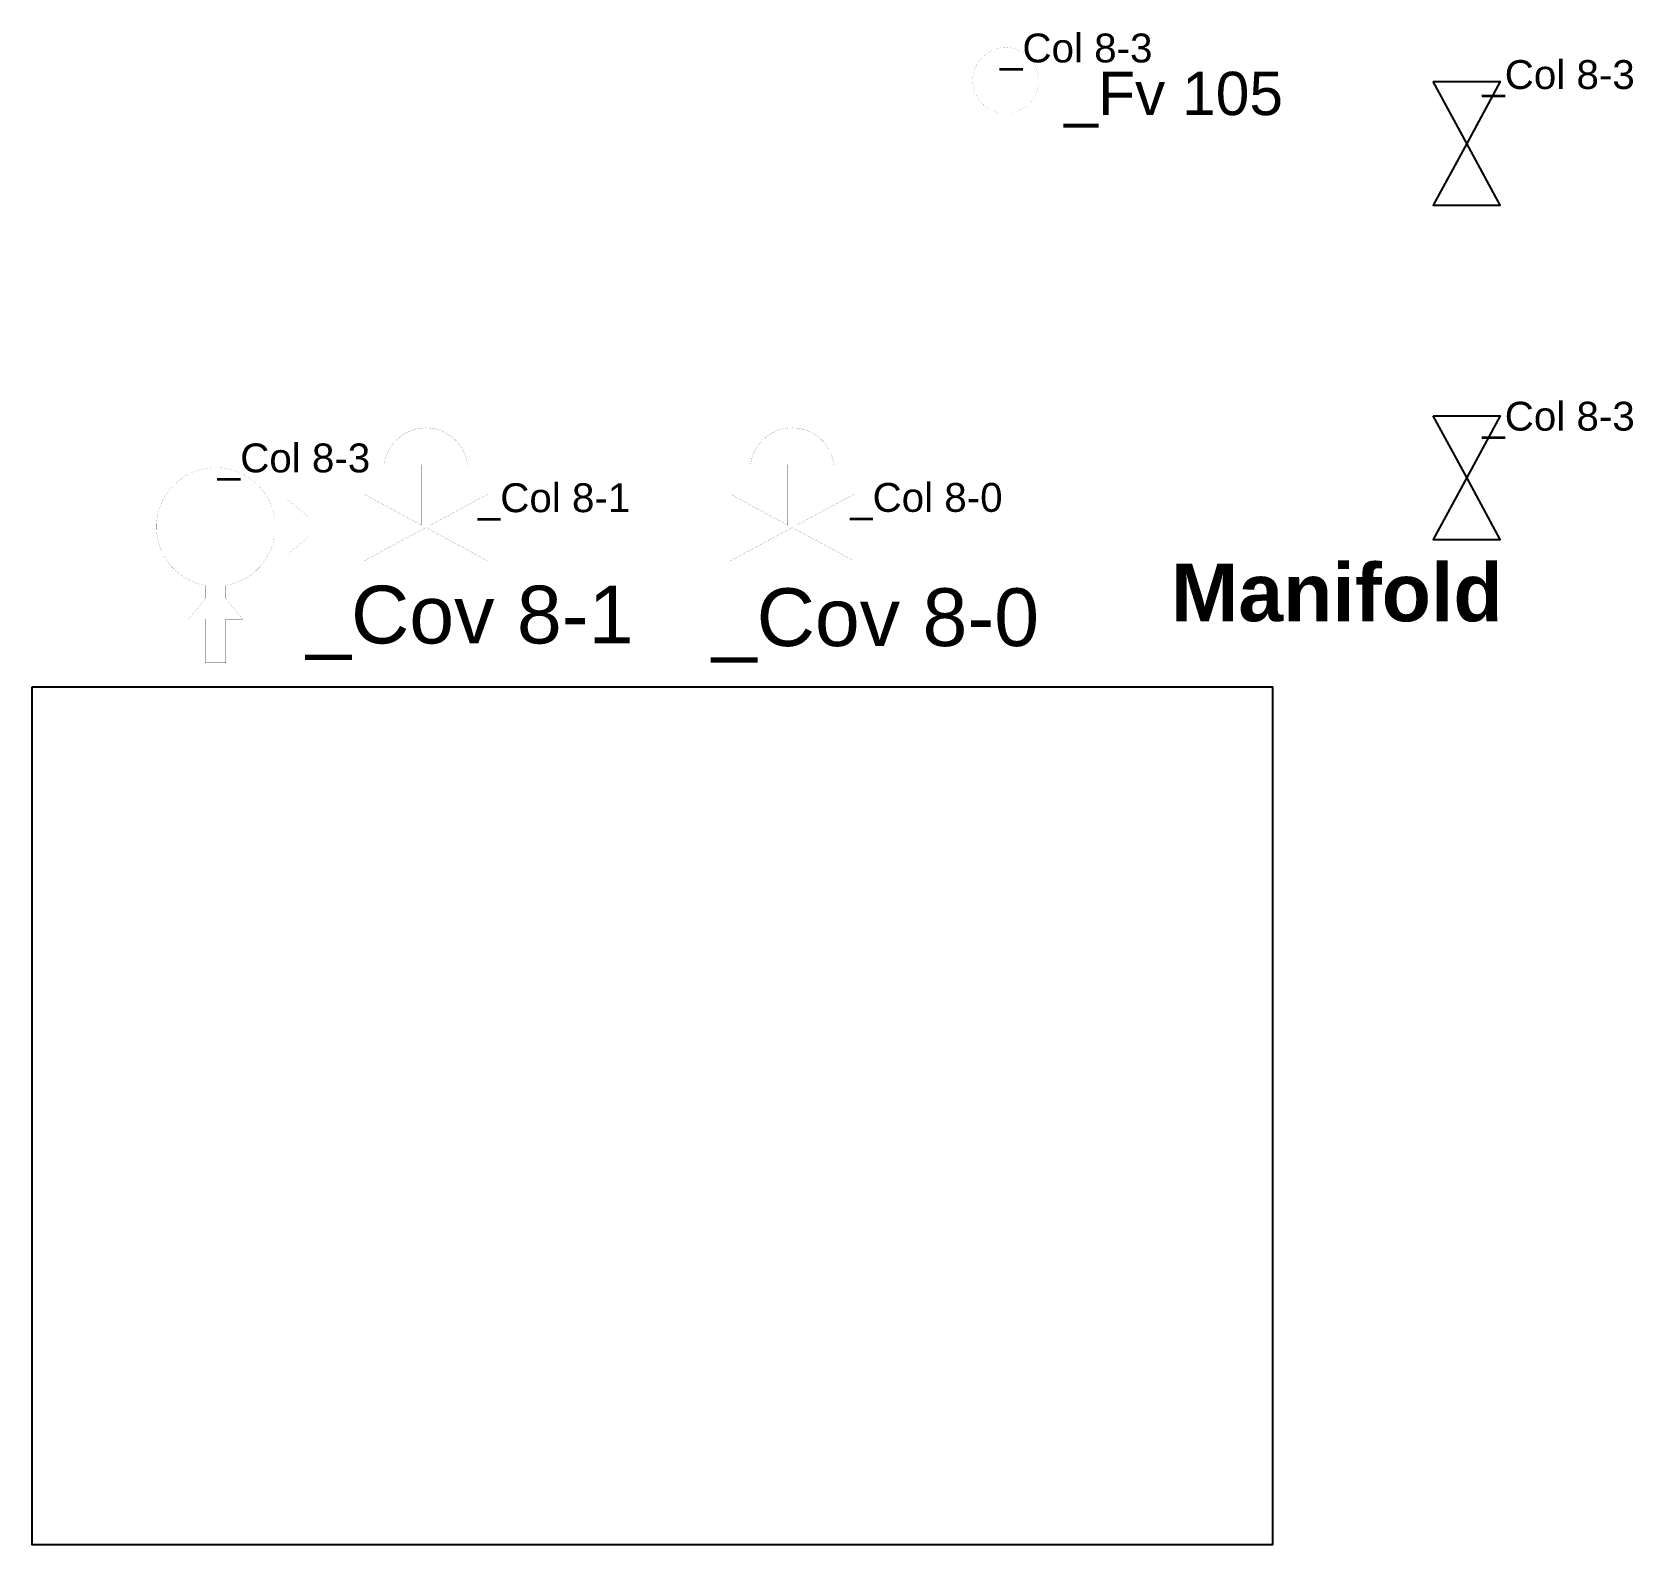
# Model space of a CAD drawing. Extents: x 81316 to 86860, y -1492 to 3747.
import ezdxf

# ---------------------------------------------------------------- set-up
doc = ezdxf.new("R2010")
doc.units = 0
doc.header["$MEASUREMENT"] = 0
for name, color, linetype in [('Omriss tanker', 20, 'CONTINUOUS'), ('Suction PS', 131, 'CONTINUOUS'), ('Symboler', 42, 'CONTINUOUS'), ('TEKST', 7, 'CONTINUOUS')]:
    doc.layers.add(name, color=color, linetype=linetype)
doc.styles.add('ARIAL', font='ARIAL.TTF', dxfattribs={"height": 12})
doc.styles.add('ARIAL BOLD', font='ARIALBD.TTF')

msp = doc.modelspace()

# ---------------------------------------------------------------- linework, layer by layer
at = {"layer": 'Omriss tanker', "linetype": 'Continuous'}
msp.add_lwpolyline([(81315.6, 1479.2), (85611.1, 1479.2), (85611.1, -1492.4), (81315.6, -1492.4)], close=True, dxfattribs=at)
at = {"layer": 'Suction PS', "linetype": 'Continuous', "const_width": 0.3}
for points in [[(82894.7, 2030.7), (83489.1, 2030.7), (83489.1, 2774.5), (84677.7, 2774.5), (84677.7, 3169.5), (84677.7, 2774.5), (86283.7, 2774.5), (86283.7, 3147), (86283.7, 2417.8), (86283.7, 2774.5), (83489.1, 2774.5), (83489.1, 2030.7), (83733, 2030.7), (83489.1, 2030.7)], [(82318.5, 2032.3), (82464.3, 2032.3)], [(84163.4, 2030.7), (84933, 2030.7), (84933, 989.1), (84933, 2030.7)], [(81951.6, 1562.4), (81951.6, -938), (81551.6, -1338), (81951.6, -938), (82351.6, -1338), (81951.6, -938)]]:
    msp.add_lwpolyline(points, close=True, dxfattribs=at)
at = {"layer": 'Symboler', "linetype": 'Continuous'}
for points, const_width in [([(84664.5, 3169.5), (84710.6, 3169.5), (84710.6, 3466.8, 9.824838), (84664.5, 3466.8)], 0.21), ([(82318.5, 1997), (82318.5, 2067.6), (82272.1, 2067.6), (82201.3, 2126.7), (82201.3, 2067.6), (82154.9, 2067.6, 1.926208), (81916.4, 1830.2), (81916.4, 1784.8), (81857.3, 1714), (81916.4, 1714), (81916.4, 1562.4), (81986.9, 1562.4), (81986.9, 1713.4), (82045.4, 1713.4), (81986.9, 1784.3), (81986.9, 1830, 0.315826), (82154.9, 1997), (82200.7, 1997), (82200.7, 1938.5), (82271.6, 1997)], 0.3)]:
    msp.add_lwpolyline(points, format="xyb", close=True, dxfattribs=dict(at, const_width=const_width))
at = {"layer": 'Symboler', "color": 42, "linetype": 'Continuous'}
for points in [[(86168.2, 3575.2), (86399.3, 3575.2), (86283.7, 3361.1), (86168.2, 3147), (86399.3, 3147), (86283.7, 3361.1)], [(86168.2, 2417.8), (86399.3, 2417.8), (86283.7, 2203.7), (86168.2, 1989.6), (86399.3, 1989.6), (86283.7, 2203.7)]]:
    msp.add_lwpolyline(points, close=True, dxfattribs=at)
for points in [[(82664.4, 2038.8, 0.402, 0.402, 0), (82664.4, 2248.3, 0.402, 0.402, 0), (82535.3, 2248.3, 0.402, 0.402, -0.884677), (82823.7, 2248.3, 0.402, 0.402, 0), (82694.6, 2248.3, 0.402, 0.402, 0), (82694.6, 2038.8, 0.402, 0.402, 0), (82894.7, 2146.8, 0, 0, 0), (82894.7, 1914.6, 0.402, 0.402, 0), (82679.5, 2030.7, 0.402, 0.402, 0), (82464.3, 1914.6, 0, 0, 0), (82464.3, 2146.8, 0.402, 0.402, 0)], [(83933.1, 2038.8, 0.402, 0.402, 0), (83933.1, 2248.3, 0.402, 0.402, 0), (83804, 2248.3, 0.402, 0.402, -0.884677), (84092.4, 2248.3, 0.402, 0.402, 0), (83963.3, 2248.3, 0.402, 0.402, 0), (83963.3, 2038.8, 0.402, 0.402, 0), (84163.4, 2146.8, 0, 0, 0), (84163.4, 1914.6, 0.402, 0.402, 0), (83948.2, 2030.7, 0.402, 0.402, 0), (83733, 1914.6, 0, 0, 0), (83733, 2146.8, 0.402, 0.402, 0)]]:
    msp.add_lwpolyline(points, format="xyseb", close=True, dxfattribs=at)

# ---------------------------------------------------------------- texts
at = {"layer": 'Omriss tanker', "linetype": 'Continuous', "insert": (85260.1, 1906.1), "char_height": 200, "width": 1441.283, "attachment_point": 1, "style": 'ARIAL BOLD'}
msp.add_mtext('Manifold', dxfattribs=at)
at = {"layer": 'TEKST', "linetype": 'Continuous', "style": 'ARIAL'}
for s, height, p in [('_Col 8-3', 100, (84667.7, 3641.3)), ('_Fv 105', 150, (84890.7, 3458.9)), ('_Col 8-3', 100, (86337.8, 3549.3)), ('_Col 8-3', 100, (86337.8, 2366.4)), ('_Col 8-3', 100, (81958.9, 2221.8)), ('_Col 8-1', 100, (82859.4, 2084)), ('_Col 8-0', 100, (84148.7, 2085.1)), ('_Cov 8-1', 200, (82264.9, 1629.4)), ('_Cov 8-0', 200, (83669.5, 1620.3))]:
    msp.add_text(s, height=height, dxfattribs=at).set_placement(p)

doc.saveas('drawing.dxf')
